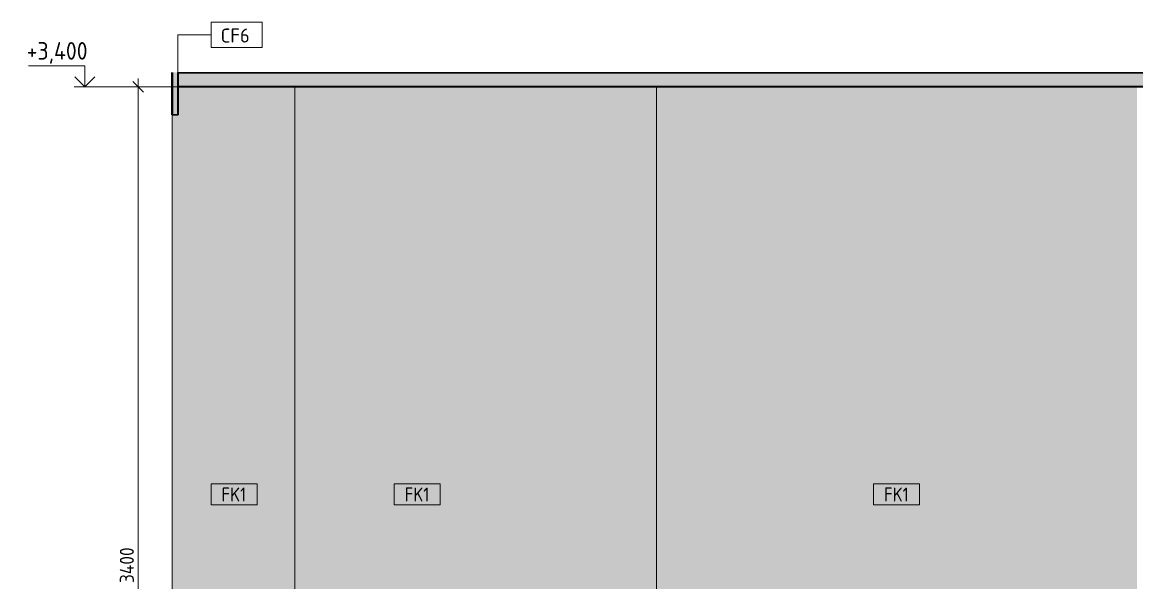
# Model space of a CAD drawing. Header units: millimetres. Extents: x 855 to 103073, y -1987 to 27400.
# Drawn here: x 49821 to 53783, y 1636 to 3630 of the extents above; entities that cross this region are included whole.
import ezdxf

# ---------------------------------------------------------------- set-up
doc = ezdxf.new("R2010")
doc.units = ezdxf.units.MM
for name, color, linetype, lineweight in [('A-ANNO-DIMS', 7, 'Continuous', 9), ('A-ANNO-DIMS-25', 7, 'Continuous', 9), ('A-CLNG-IDEN', 7, 'Continuous', 9), ('A-WALL-IDEN', 7, 'Continuous', 9), ('A-WALL-PATT', 7, 'Continuous', 9), ('G-ANNO-DIMS', 7, 'Continuous', 9), ('G-ANNO-DIMS-1', 7, 'Continuous', 20), ('I-WALL', 7, 'Continuous', 9)]:
    doc.layers.add(name, color=color, linetype=linetype, lineweight=lineweight)
for name, color, linetype, lineweight, true_color in [('A-CLNG-1', 7, 'Continuous', 9, 0x787878), ('A-CLNG-FNSH-1', 7, 'Continuous', 30, 0x3c3c3c), ('A-WALL-1', 7, 'Continuous', 30, 0x3c3c3c), ('A-WALL-5', 7, 'Continuous', 40, 0x3c3c3c), ('A-WALL-FNSH-1', 7, 'Continuous', 30, 0x3c3c3c), ('I-WALL-1', 7, 'Continuous', 9, 0x787878)]:
    doc.layers.add(name, color=color, linetype=linetype, lineweight=lineweight, true_color=true_color)
doc.styles.add('GOST Common_4', font='GOST_Common.ttf', dxfattribs={"height": 50})
doc.styles.add('GOST Common_5', font='GOST_Common.ttf', dxfattribs={"width": 0.9, "height": 50})
doc.styles.add('ISOCPEUR_1', font='isocpeur.ttf', dxfattribs={"width": 0.9, "height": 62.5})
doc.styles.add('ISOCPEUR_2', font='isocpeur.ttf', dxfattribs={"width": 0.9, "height": 50})
doc.dimstyles.new('ISO-2_0_0_9К_Средний_округл2', dxfattribs={"dimscale": 304.8, "dimtxt": 49.799059, "dimasz": 0.123031, "dimexe": 0.098425, "dimexo": 0, "dimgap": 0, "dimtad": 1, "dimdec": 0, "dimrnd": 10, "dimzin": 0, "dimdsep": 46, "dimtxsty": 'ISOCPEUR_2', "dimblk1": 'OBLIQUE', "dimblk2": 'OBLIQUE', "dimsah": 1, "dimcen": 0.09, "dimdle": 0.098425, "dimazin": 0, "dimtfac": 1, "dimtdec": 4, "dimtix": 1, "dimtmove": 0, "dimatfit": 3, "dimfxl": 1, "dimtvp": 1, "dimtolj": 1, "dimtzin": 0, "dimarcsym": 2})

# ---------------------------------------------------------------- blocks, each defined once
blk = doc.blocks.new('М_стена_0001 - Типоразмер_без рамки-25382661-Развертка 1_02-3')
at = {"layer": 'A-WALL-IDEN'}
for p, q in [((411.2, 1988.1), (247.9, 1988.1)), ((247.9, 1988.1), (247.9, 1913.1)), ((411.2, 1913.1), (411.2, 1988.1)), ((247.9, 1913.1), (411.2, 1913.1))]:
    blk.add_line(p, q, dxfattribs=at)
blk = doc.blocks.new('М_потолков - Марка_ Имя типа-25382930-Развертка 1_02-3')
at = {"layer": 'A-CLNG-IDEN'}
for p, q in [((429.2, 3629.7), (247.9, 3629.7)), ((247.9, 3629.7), (247.9, 3540.3)), ((429.2, 3540.3), (429.2, 3629.7)), ((247.9, 3540.3), (429.2, 3540.3))]:
    blk.add_line(p, q, dxfattribs=at)
blk = doc.blocks.new('Высотные отметки - Стрелка_Верх-17668718-Развертка 1_02-3')
at = {"layer": 'G-ANNO-DIMS'}
for p, q in [((-195.2, 75), (-395.2, 75)), ((-195.2, 0), (-195.2, 75)), ((-157.3, 0), (-232.3, 0))]:
    blk.add_line(p, q, dxfattribs=at)
at = {"layer": 'G-ANNO-DIMS-1'}
for q in [(-230.6, 35.4), (-159.8, 35.4)]:
    blk.add_line((-195.2, 0), q, dxfattribs=at)
blk = doc.blocks.new('DIMBLOCK58-Развертка 1_02-3')
at = {"layer": 'A-ANNO-DIMS-25', "lineweight": 20}
for p, q in [((50233.2, 3400), (50214.4, 3418.8)), ((50233.2, 3400), (50251.9, 3381.2)), ((50233.2, -0.1), (50214.4, 18.7)), ((50233.2, -0.1), (50251.9, -18.9))]:
    blk.add_line(p, q, dxfattribs=at)
at = {"layer": 'A-ANNO-DIMS-25'}
for p, q in [((50233.2, 3430), (50233.2, -30.1)), ((50374.5, 3400), (50203.2, 3400)), ((50233.2, 3400), (50374.5, 3400)), ((50349.6, -0.1), (50203.2, -0.1)), ((50233.2, -0.1), (50354.5, -0.1))]:
    blk.add_line(p, q, dxfattribs=at)
at = {"layer": 'A-ANNO-DIMS-25', "color": 0, "insert": (50167.9, 1634.3), "char_height": 50, "width": 157.442, "attachment_point": 1, "rotation": 90, "line_spacing_factor": 1.149209, "style": 'ISOCPEUR_2'}
blk.add_mtext('3400', dxfattribs=at)
blk = doc.blocks.new('_Oblique')
at = {"color": 0, "linetype": 'ByBlock', "lineweight": -2}
blk.add_line((-0.5, -0.5), (0.5, 0.5), dxfattribs=at)

msp = doc.modelspace()

# ---------------------------------------------------------------- hatches: boundary and pattern name
at = {"layer": 'A-CLNG-1'}
msp.add_hatch(color=256, dxfattribs=at).paths.add_polyline_path([(55358.7, 3400), (57026.9, 3400), (57026.9, 3450), (50374.5, 3450), (50374.6, 3400), (53783.5, 3400)])
at = {"layer": 'A-WALL-PATT'}
h = msp.add_hatch(color=256, dxfattribs=at)
h.paths.add_polyline_path([(50810.5, 100), (50849.5, 100), (50849.5, 450), (51299.5, 450), (51299.5, 100), (52075.5, 100), (52075.5, 3400), (50790.5, 3400), (50790.5, 650), (50810.5, 650), (50810.5, 102.8)])
h.paths.add_polyline_path([(50789.5, 3450), (52075.5, 3450), (52075.5, 3451.2), (50789.5, 3451.2)])
h = msp.add_hatch(color=256, dxfattribs=at)
h.paths.add_polyline_path([(53782.3, 99.9), (53783.5, 100), (53783.5, 3400), (52075.5, 3400), (52075.5, 100), (52082.3, 100), (52082.3, 450), (53782.3, 450), (53782.3, 100)])
h.paths.add_polyline_path([(53690.6, 3450), (53783.5, 3450), (53783.5, 3451.2), (52075.5, 3451.2), (52075.5, 3450)])
at = {"layer": 'I-WALL'}
h = msp.add_hatch(color=256, dxfattribs=at)
h.paths.add_polyline_path([(50714.5, -0.1), (50714.5, 725), (50375.5, 725), (50375.5, 0), (50634.5, -0.1)])
h.paths.add_polyline_path([(50562.9, 130), (50552.5, 130), (50552.5, 147.5), (50488.5, 147.5), (50488.5, 130), (50470.5, 130), (50470.5, 630), (50488.5, 630), (50488.5, 612.5), (50552.5, 612.5), (50552.5, 630), (50570.5, 630), (50570.5, 612.5), (50616.5, 612.5), (50616.5, 630), (50634.5, 630), (50634.5, 130), (50616.5, 130), (50616.5, 147.5), (50570.5, 147.5), (50570.5, 130)])
h.paths.add_polyline_path([(50536.9, 162.5), (50552.5, 162.5), (50552.5, 597.5), (50488.5, 597.5), (50488.5, 162.5), (50527.8, 162.5)])
h.paths.add_polyline_path([(50616.5, 162.5), (50616.5, 597.5), (50570.5, 597.5), (50570.5, 162.5), (50615.1, 162.5)])
h.paths.add_polyline_path([(50634.5, 3450), (50714.5, 3450), (50714.5, 3451.2), (50375.5, 3451.2), (50375.5, 3450), (50377.3, 3450)])
for points in [[(50789.5, 3450), (50789.5, 3451.2), (50714.5, 3451.2), (50714.5, 3450)], [(50789.5, 800), (50790, 800), (50790, 3400), (50375.5, 3400), (50375.5, 3300), (50354.5, 3300), (50354.5, 800), (50771.4, 800)]]:
    msp.add_hatch(color=256, dxfattribs=at).paths.add_polyline_path(points)
at = {"layer": 'I-WALL-1'}
h = msp.add_hatch(dxfattribs=at)
h.set_pattern_fill('FP_52', color=256, style=0, pattern_type=2)
h.set_pattern_definition([(0, (59097.926, 0), (30.48, 7.62), [2.515, -20.345, 2.515, -20.345, -121.92]), (0, (59097.926, 0), (30.48, 7.62), [-45.72, 2.515, -43.205, 2.515, -20.345, -53.34]), (0, (59097.926, 0), (30.48, 7.62), [-114.3, 2.515, -12.725, 2.515, -35.585]), (120, (59109.356, 3.81), (-21.8391136, 22.586454), [2.515, -20.345, 2.515, -20.345, -121.92]), (120, (59109.356, 3.81), (-21.8391136, 22.586454), [-45.72, 2.515, -43.205, 2.515, -20.345, -53.34]), (120, (59109.356, 3.81), (-21.8391136, 22.586454), [-114.3, 2.515, -12.725, 2.515, -35.585]), (240, (59113.166, 19.05), (-8.6408864, -30.206454), [2.515, -20.345, 2.515, -20.345, -121.92]), (240, (59113.166, 19.05), (-8.6408864, -30.206454), [-45.72, 2.515, -43.205, 2.515, -20.345, -53.34]), (240, (59113.166, 19.05), (-8.6408864, -30.206454), [-114.3, 2.515, -12.725, 2.515, -35.585])])
h.paths.add_polyline_path([(50374.5, 0), (50374.5, 725), (50354.5, 725), (50354.5, 0)])
h.paths.add_polyline_path([(50374.5, 3300), (50374.5, 3451.2), (50354.5, 3451.2), (50354.5, 3300)])

# ---------------------------------------------------------------- linework, layer by layer
at = {"layer": 'A-CLNG-FNSH-1'}
for p, q in [((57026.9, 3450), (50374.5, 3450)), ((57026.9, 3401), (50374.5, 3401)), ((50374.5, 3400), (57026.9, 3400))]:
    msp.add_line(p, q, dxfattribs=at)
at = {"layer": 'A-CLNG-IDEN'}
for p, q in [((50374.5, 3585), (50492.5, 3585)), ((50374.5, 3425), (50374.5, 3585))]:
    msp.add_line(p, q, dxfattribs=at)
at = {"layer": 'A-WALL-1'}
for p, q in [((50374.5, 3300), (50374.5, 3451.2)), ((50354.5, 3300), (50374.5, 3300))]:
    msp.add_line(p, q, dxfattribs=at)
at = {"layer": 'A-WALL-5'}
for p, q in [((50354.5, 3300), (50354.5, 3451.2)), ((50354.4, 3300), (50354.5, 3300))]:
    msp.add_line(p, q, dxfattribs=at)
at = {"layer": 'A-WALL-FNSH-1'}
for p, q in [((50375.5, 3300), (50375.5, 3451.2)), ((50374.5, 3300), (50375.5, 3300))]:
    msp.add_line(p, q, dxfattribs=at)
at = {"layer": 'G-ANNO-DIMS'}
for p, q in [((50254.3, 3400), (50043.2, 3400)), ((50424.9, 3400), (50254.3, 3400))]:
    msp.add_line(p, q, dxfattribs=at)
at = {"layer": 'I-WALL'}
for p, q in [((50789.5, 3451.2), (50789.5, 3450)), ((52075.5, 3450), (52075.5, 3451.2)), ((50790, 800), (50790, 3400)), ((50790.5, 3400), (50790.5, 800)), ((52075.5, 100), (52075.5, 3400)), ((50354.5, 3300), (50354.5, 800))]:
    msp.add_line(p, q, dxfattribs=at)

# ---------------------------------------------------------------- block references
at = {"layer": 'A-CLNG-IDEN'}
msp.add_blockref('М_потолков - Марка_ Имя типа-25382930-Развертка 1_02-3', (50244.5, 0), dxfattribs=at)
at = {"layer": 'A-WALL-IDEN'}
for p in [(50244.5, 0), (50895.8, 0), (52599.8, 0)]:
    msp.add_blockref('М_стена_0001 - Типоразмер_без рамки-25382661-Развертка 1_02-3', p, dxfattribs=at)
at = {"layer": 'G-ANNO-DIMS'}
msp.add_blockref('Высотные отметки - Стрелка_Верх-17668718-Развертка 1_02-3', (50238.4, 3400), dxfattribs=at)

# ---------------------------------------------------------------- texts
at = {"layer": 'A-CLNG-IDEN', "insert": (50526.6, 3607.5), "char_height": 50, "width": 132.278, "attachment_point": 1, "style": 'GOST Common_4'}
msp.add_mtext('CF6', dxfattribs=at)
at = {"layer": 'A-WALL-IDEN', "char_height": 50, "width": 111.835, "attachment_point": 1, "style": 'GOST Common_5'}
for insert in [(50529.2, 1974.5), (51180.5, 1974.5), (52884.5, 1974.5)]:
    msp.add_mtext('FK1', dxfattribs=dict(at, insert=insert))

# ---------------------------------------------------------------- dimensions: what is measured, and where the dimension line sits
at = {"layer": 'A-ANNO-DIMS'}
dim = msp.add_linear_dim(base=(50233.2, -0.1), p1=(50374.5, 3400), p2=(50349.6, -0.1), angle=90, dimstyle='ISO-2_0_0_9К_Средний_округл2', override={"dimpost": '<>', "dimfxl": 3400.191621}, dxfattribs=at)
dim.commit()
dim.dimension.update_dxf_attribs({"geometry": 'DIMBLOCK58-Развертка 1_02-3', "text_midpoint": (50208.2, 1699.9)})

# ---------------------------------------------------------------- next in the draw order: texts
at = {"layer": 'G-ANNO-DIMS', "insert": (49836.8, 3559.2), "char_height": 62.5, "width": 261.428, "attachment_point": 1, "line_spacing_factor": 1.149209, "style": 'ISOCPEUR_1', "bg_fill": 3, "box_fill_scale": 1.25, "bg_fill_color": 256, "bg_fill_true_color": 13158600, "bg_fill_transparency": 0}
msp.add_mtext('+3,400', dxfattribs=at)

doc.saveas('drawing.dxf')
